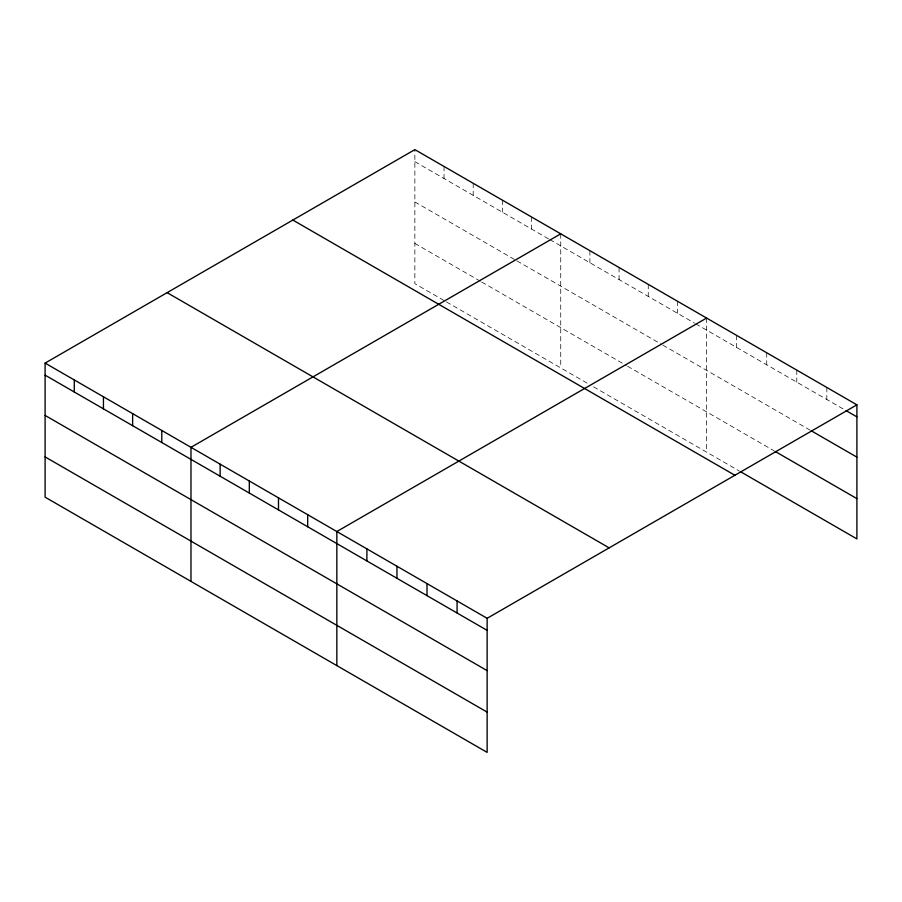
<?xml version="1.0" encoding="UTF-8"?>
<svg xmlns="http://www.w3.org/2000/svg" width="902" height="902" viewBox="0 0 902 902"><rect width="100%" height="100%" fill="white"/><g stroke="black" fill="none" stroke-linecap="round" stroke-linejoin="round"><path stroke-width="0.68" stroke-dasharray="4.51 3.38" d="M414.864 161.672L548.574 238.872M549.792 239.571L694.45 323.085M695.668 323.795L843.674 409.237M414.864 201.935L515.752 260.182M516.97 260.892L661.628 344.406M662.846 345.105L810.007 430.074M414.864 243.427L480.507 281.323M481.724 282.022L626.383 365.535M627.589 366.246L773.939 450.729M444.032 300.535L414.864 283.69L414.864 149.619M446.467 301.933L589.908 384.748M593.561 386.857L739.065 470.867M826.841 387.477L826.841 399.518M796.782 370.124L796.782 382.166M766.723 352.772L766.723 364.814M736.663 335.42L736.663 347.462M706.604 318.056L706.604 452.127M677.436 301.212L677.436 313.265M648.256 284.378L648.256 296.42M619.088 267.533L619.088 279.575M589.908 250.688L589.908 262.73M560.74 233.844L560.74 367.903M531.56 216.999L531.56 229.04M502.38 200.154L502.38 212.195M473.212 183.309L473.212 195.362M444.032 166.464L444.032 178.517"/><path stroke-width="1.35" d="M487.136 670.626L487.136 618.31L45.1 363.1L45.1 497.171L487.136 752.381L487.136 670.626L45.1 415.416M740.271 471.566L856.9 538.9L856.9 404.829L414.864 149.619L45.1 363.1M560.74 233.844L190.976 447.324L190.976 581.384M706.604 318.056L336.841 531.537L336.841 665.608M487.136 618.31L856.9 404.829M846.076 410.635L856.9 416.882M811.214 430.761L856.9 457.145M775.145 451.428L856.9 498.626M292.846 220.065L734.882 475.275M167.118 292.654L609.154 547.864M45.1 375.153L487.136 630.363M45.1 456.897L487.136 712.106M457.077 600.957L457.077 612.999M427.018 583.605L427.018 595.647M396.959 566.253L396.959 578.295M366.9 548.89L366.9 560.943M307.672 514.692L307.672 526.745M278.493 497.848L278.493 509.901M249.324 481.014L249.324 493.056M220.144 464.169L220.144 476.211M161.796 430.479L161.796 442.521M132.628 413.635L132.628 425.676M103.448 396.79L103.448 408.832M74.28 379.945L74.28 391.998"/></g></svg>
